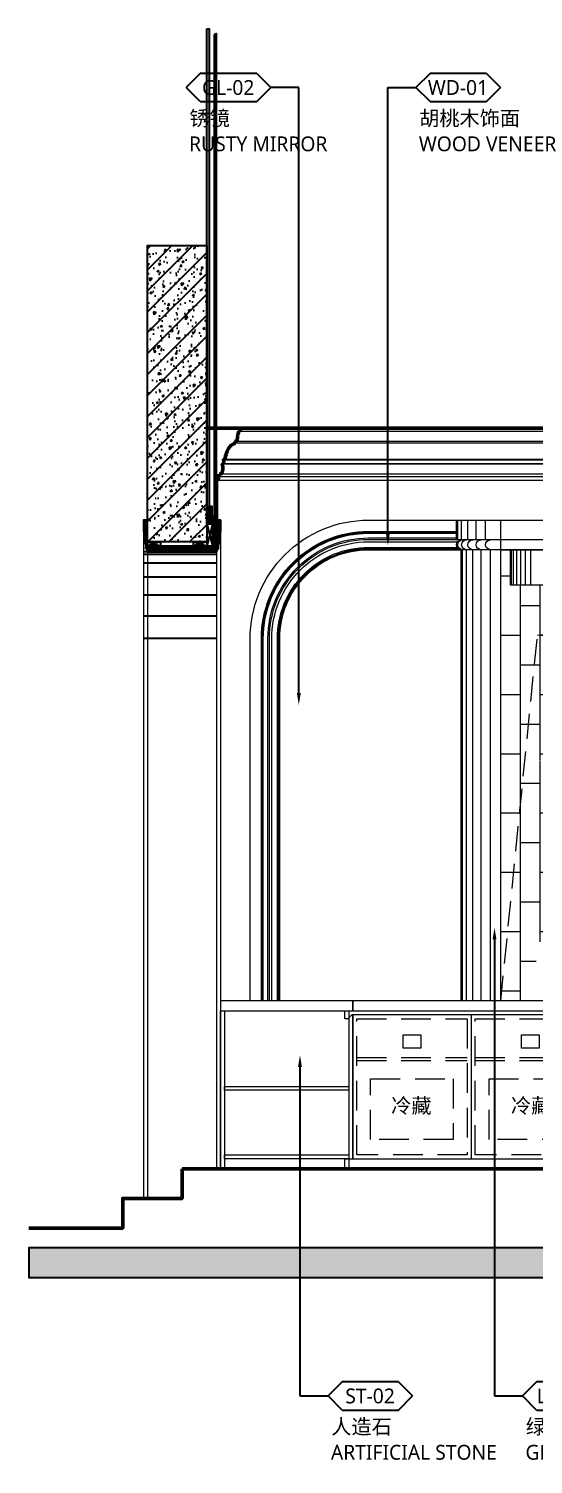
# Model space of a CAD drawing. Header units: millimetres. Extents: x -62687 to -4525, y 0 to 32607.
# Drawn here: x -62687 to -60130, y 21110 to 28379 of the extents above; entities that cross this region are included whole.
import ezdxf
from ezdxf import colors
from ezdxf.entities.mleader import LeaderData, LeaderLine
from ezdxf.enums import TextEntityAlignment as Align
from ezdxf.math import Vec2, Vec3

# ---------------------------------------------------------------- set-up
doc = ezdxf.new("R2010")
doc.units = ezdxf.units.MM
doc.linetypes.add('_ACM-G-HIDDEN', pattern=[4.7625, 3.175, -1.5875])
doc.linetypes.add('DASHED', pattern=[19.05, 12.7, -6.35])
for name, color, linetype in [('0 @ 30 (1)', 7, 'Continuous'), ('I-DETL-LW01', 1, 'Continuous'), ('I-DETL-LW02', 2, 'Continuous'), ('I-DETL-LW251', 251, 'Continuous'), ('PE-尺寸标注', 44, 'Continuous'), ('WALL', 7, 'Continuous'), ('WALL TYPE$0$G-ANNO-NOTE-CH', 7, 'Continuous'), ('WALL TYPE$0$HATCH', 8, 'Continuous')]:
    doc.layers.add(name, color=color, linetype=linetype)
for name, color, linetype, lineweight in [('_ACM-A-ANNO-DIMS', 1, 'Continuous', 13), ('_ACM-A-DETL-THIN', 2, 'Continuous', 13), ('_ACM-A-ELVE-HACH', 251, 'Continuous', 9), ('_ACM-A-ELVE-HIDD', 1, '_ACM-G-HIDDEN', 13), ('_ACM-A-ELVE-MEDM', 3, 'Continuous', 25), ('_ACM-A-ELVE-THIK', 5, 'Continuous', 50), ('_ACM-A-GRID-DIMS', 2, 'Continuous', 18), ('I-PL-WALL-FHINISH', 73, 'Continuous', 13)]:
    doc.layers.add(name, color=color, linetype=linetype, lineweight=lineweight)
doc.styles.add('MtXpl_', font='simhei.ttf')
doc.styles.get("Standard").update_dxf_attribs({"font": 'arial.ttf'})
doc.styles.add('WALL TYPE$0$Aecom Chinese', font='Microsoft YaHei.ttf')

# ---------------------------------------------------------------- blocks, each defined once
blk = doc.blocks.new('*U122')
h = blk.add_hatch(color=250)
h.dxf.hatch_style = 1
h.paths.add_polyline_path([(8790.7, -50), (8790.7, 100), (-2401.3, 100), (-2401.3, -50)])
blk.add_lwpolyline([(8790.7, -50), (8790.7, 100), (-2401.3, 100), (-2401.3, -50)], close=True)
blk = doc.blocks.new('*U127')
h = blk.add_hatch()
h.set_pattern_fill('0-钢筋混凝土001-DOM', color=250, scale=15, pattern_type=2)
h.set_pattern_definition([(45, (-100, -884.64), (-53.033, 53.033), []), (50, (-100, -884.64), (107.58903, -9.4128), [11.25, -123.75]), (355, (-100, -884.64), (-20.8127, 112.8288), [9, -99]), (100.4514, (-91.03, -885.42), (86.7764, 103.4159), [9.561, -105.1713]), (46.1842, (-100, -854.64), (160.0862, -24.8279), [16.875, -185.625]), (96.6356, (-86.66, -856.7), (140.1994, 146.1177), [14.3415, -157.757]), (351.1842, (-100, -854.64), (140.1993, 146.1178), [13.5, -148.5]), (21, (-85, -862.14), (89.53606, -60.39283), [11.25, -123.75]), (326, (-85, -862.14), (36.4973, 108.7725), [9, -99]), (71.4514, (-77.54, -867.17), (126.0334, 48.3796), [9.561, -105.1713]), (37.5, (-100, -884.64), (1.82398, 49.93408), [0.75, -97.8, 0.75, -100.5, 0.75, -99.375]), (7.5, (-100, -884.64), (39.46043, 59.16176), [0.75, -57.3, 0.75, -95.55, 0.75, -37.875]), (327.5, (-133.45, -884.64), (80.07337, -3.38323), [0.75, -37.5, 0.75, -117, 0.75, -155.25]), (317.5, (-148.45, -884.64), (87.47793, 15.01575), [0.75, -48.75, 0.75, -77.7, 0.75, -110.25])])
h.paths.add_polyline_path([(12030.4, -7843.9), (12330.4, -7843.9), (12330.4, -9344.2), (12030.4, -9344.2)])
blk.add_lwpolyline([(12030.4, -7843.9), (12330.4, -7843.9), (12330.4, -9344.2), (12030.4, -9344.2)], close=True)
blk = doc.blocks.new('*U118')
at = {"color": 250}
for p, q in [((0, 369.9), (0, 0)), ((113.9, 369.9), (113.9, 0)), ((220, 369.9), (220, 0)), ((311.1, 369.9), (311.1, 0)), ((381.1, 369.9), (381.1, 0)), ((425, 369.9), (425, 0)), ((440, 369.9), (440, 0))]:
    blk.add_line(p, q, dxfattribs=at)
blk = doc.blocks.new('K_1208044515')
at = {"layer": '_ACM-A-ELVE-THIK'}
for points in [[(60, 0), (60, -16.2)], [(34.1, -76.1), (34.3, -66.9)], [(-25.6, -161.5), (-24.3, -159.2), (-17.8, -159.2)], [(-60, -465.4), (-60, -265.4)], [(-60, -265.4), (-52.8, -265.4)], [(-46.3, -246.9), (-46.3, -233.1)]]:
    blk.add_lwpolyline(points, dxfattribs=at)
blk.add_lwpolyline([(-32, -182.3), (-30.8, -180, -3.820271)], format="xyb", dxfattribs=at)
for points in [[(34.3, -66.9), (35.3, -66.8), (37.2, -66.2), (39.9, -64.3), (42, -61.8), (44.4, -57.3), (46.2, -50.9), (46.7, -47.4), (46.8, -43.8)], [(46.8, -43.8), (46.8, -42), (46.8, -40.1), (47.2, -34.7), (47.9, -31.2), (48.9, -27.9), (50.1, -24.9), (51.5, -22.3), (54.1, -19.1), (56, -17.6), (57.9, -16.6), (59, -16.3), (60, -16.2)], [(-17.8, -159.2), (-9.5, -124.6), (-3, -109.8), (17.1, -84.5), (23.7, -80.1), (34.1, -76.1)], [(-46.3, -233.1), (-44.4, -233.1), (-42.4, -232.8), (-38.7, -231), (-35.3, -227.8), (-33.7, -225.7), (-31.1, -220.6), (-30.1, -217.7), (-29.2, -214.6), (-28.5, -211.4), (-28.1, -208.1), (-27.8, -204.6), (-28, -197.7), (-28.4, -194.3), (-29, -191.1), (-29.8, -188), (-30.8, -185), (-32, -182.3)], [(-30.8, -180), (-30, -180.2), (-29.3, -180.2), (-28.5, -180), (-27.8, -179.7), (-27.1, -179.2), (-26.5, -178.6), (-25.3, -176.9), (-24.4, -174.8), (-23.8, -172.4), (-23.6, -169.8), (-23.7, -167.2), (-23.9, -165.9), (-24.6, -163.5), (-25.6, -161.5)], [(-52.8, -265.4), (-52.2, -258.8), (-51.5, -255.9), (-50.4, -252.7), (-48.4, -249.2), (-46.3, -246.9)]]:
    blk.add_spline(points, degree=3, dxfattribs=at)
blk = doc.blocks.new('A$Cde24ed31')
at = {"layer": '_ACM-A-DETL-THIN', "color": 8, "linetype": 'DASHED', "ltscale": 10}
for p, q in [((-300, 329.2), (300, 329.2)), ((-300, 318.8), (300, 318.8))]:
    blk.add_line(p, q, dxfattribs=at)
for points in [[(-300, 460), (300, 460), (300, 0), (-300, 0)], [(-47.8, 405.9), (47.8, 405.9), (47.8, 361.1), (-47.8, 361.1)], [(-224.5, 257.4), (224.5, 257.4), (224.5, 52.1), (-224.5, 52.1)]]:
    blk.add_lwpolyline(points, close=True, dxfattribs=at)
blk = doc.blocks.new('*U124')
at = {"color": 250}
for p, q in [((0, 180), (0, 0)), ((25.9, 180), (25.9, 0)), ((50, 180), (50, 0)), ((70.7, 180), (70.7, 0)), ((86.6, 180), (86.6, 0)), ((96.6, 180), (96.6, 0)), ((100, 180), (100, 0))]:
    blk.add_line(p, q, dxfattribs=at)
blk = doc.blocks.new('WHA12202707')
at = {"transparency": 16777216}
for p, q in [((2.38, 2.38), (0, 0)), ((2.38, -2.38), (0, 0)), ((11.91, 2.38), (2.38, 2.38)), ((11.91, 2.38), (14.29, 0)), ((11.91, -2.38), (14.29, 0)), ((2.38, -2.38), (11.91, -2.38))]:
    blk.add_line(p, q, dxfattribs=at)
at = {"transparency": 16777216, "style": 'WALL TYPE$0$Aecom Chinese'}
blk.add_attdef('英文2', (0.49, -14.58), '', height=2.5, dxfattribs=at)
at = {"layer": 'WALL TYPE$0$G-ANNO-NOTE-CH', "transparency": 16777216, "style": 'WALL TYPE$0$Aecom Chinese'}
blk.add_attdef('编号', text='', height=2.5, dxfattribs=at).set_placement((7.1, 0), align=Align.MIDDLE)
for tag, p in [('中文', (0.54, -5.18)), ('英文', (0.49, -9.51))]:
    blk.add_attdef(tag, text='', height=2.5, dxfattribs=at).set_placement(p, align=Align.MIDDLE_LEFT)
blk = doc.blocks.new('海龙_1215173755')
at = {"layer": 'WALL TYPE$0$HATCH', "ltscale": 2}
h = blk.add_hatch(dxfattribs=at)
h.set_pattern_fill('ANSI32', color=256, scale=0.5)
h.set_pattern_definition([(45, (-39299.698, -12402.6693), (-3.36759605, 3.36759605), []), (45, (-39297.453, -12402.6693), (-3.36759605, 3.36759605), [])])
edge = h.paths.add_edge_path()
edge.add_line((2.3, -7.2), (2.3, 11.3))
edge.add_line((2.3, 11.3), (-2.8, 11.3))
edge.add_arc((-2.8, 9.3), 2, 90, 201.21389)
edge.add_arc((-6, 5.9), 2.97, -243.0808, 63.0808, ccw=False)
edge.add_arc((-9.2, 9.3), 2, 338.78611, 450)
edge.add_line((-9.2, 11.3), (-22.7, 11.3))
edge.add_line((-22.7, 11.3), (-22.7, 9.3))
edge.add_line((-22.7, 9.3), (-9.2, 9.3))
edge.add_arc((-6, 6.1), 4.51, 135.30329, 404.69671)
edge.add_line((-2.8, 9.3), (0.3, 9.3))
edge.add_line((0.3, 9.3), (0.3, -3.5))
edge.add_line((0.3, -3.5), (0.3, -5.1))
edge.add_line((0.3, -5.1), (-6.5, -5.1))
edge.add_line((-6.5, -5.1), (-6.5, -7.2))
edge.add_line((-6.5, -7.2), (2.3, -7.2))
at = {"color": 1, "linetype": 'Continuous', "lineweight": 15}
blk.add_lwpolyline([(2.3, -7.2), (2.3, 11.3), (-2.8, 11.3, 0.527318), (-4.6, 8.5, -4.178276), (-7.3, 8.5, 0.527318), (-9.2, 11.3), (-22.7, 11.3), (-22.7, 9.3), (-9.2, 9.3, 2.396256), (-2.8, 9.3), (0.3, 9.3), (0.3, -3.5), (0.3, -5.1), (-6.5, -5.1), (-6.5, -7.2)], format="xyb", close=True, dxfattribs=at)
at = {"color": 1, "linetype": 'Continuous', "lineweight": 15, "elevation": 7.8}
blk.add_lwpolyline([(-17.3, 24.1), (-17.3, 8.5), (-15.2, 8.5), (-15.2, 24.1)], close=True, dxfattribs=at)
blk = doc.blocks.new('海龙_1215174788')
at = {"layer": 'I-DETL-LW01'}
for p, q in [((-55, 0), (55, -30)), ((-55, -30), (55, 0))]:
    blk.add_line(p, q, dxfattribs=at)
blk.add_lwpolyline([(55, -30), (-55, -30), (-55, 0), (55, 0), (55, -30)], close=True, dxfattribs=at)
blk = doc.blocks.new('K_18')
at = {"layer": 'I-DETL-LW01'}
for p, q in [((33.2, 0), (-33.2, -20)), ((-33.2, 0), (33.2, -20))]:
    blk.add_line(p, q, dxfattribs=at)
blk.add_lwpolyline([(-33.2, -20), (-33.2, 0), (33.2, 0), (33.2, -20), (-33.2, -20)], close=True, dxfattribs=at)
blk = doc.blocks.new('K_23')
at = {"layer": 'I-DETL-LW251'}
h = blk.add_hatch(dxfattribs=at)
h.set_pattern_fill('ANSI38', color=250, angle=-180)
h.set_pattern_definition([(225, (39382.281, 12629.7715), (2.24506403, -2.24506403), []), (315, (39382.281, 12629.7715), (6.7351921, -2.24506403), [7.9375, -4.7625])])
h.paths.add_polyline_path([(-50, -205), (-60, -205), (-60, -360), (-50, -360)])
h.paths.add_polyline_path([(-50, -20), (-60, -20), (-60, -205), (-50, -205)])
h = blk.add_hatch(dxfattribs=at)
h.set_pattern_fill('ANSI38', color=250, angle=-270)
h.set_pattern_definition([(135, (39382.281, 12570.7274), (-2.24506403, -2.24506403), []), (225, (39382.281, 12570.7274), (-2.24506403, -6.7351921), [7.9375, -4.7625])])
h.paths.add_polyline_path([(-50, -350), (60, -350), (60, -360), (-50, -360)])
at = {"layer": 'PE-尺寸标注'}
h = blk.add_hatch(dxfattribs=at)
h.set_pattern_fill('木纹面1', color=250, scale=5, angle=-270, style=0, pattern_type=2)
h.set_pattern_definition([(153.434949, (-140730.957, -13601.318), (1e-09, 20), [4.6213684, -17.7393114]), (130.601295, (-140748.251, -13614.475), (-2e-08, 20), [4.1580665, -88.037378]), (130.601295, (-140768.251, -13604.475), (-2e-08, 20), [4.1580665, -88.037378]), (130.601295, (-140788.251, -13594.475), (1e-08, 20), [4.1580665, -88.037378]), (153.434949, (-140728.162, -13611.466), (1e-09, 20), [4.2370078, -18.123672]), (140.194429, (-140731.952, -13609.57), (-8e-10, 20), [2.2404905, -75.862006]), (140.194429, (-140751.952, -13599.57), (-8e-10, 20), [2.2404905, -75.862006]), (140.194429, (-140771.952, -13589.57), (-8e-10, 20), [2.2404905, -75.862006]), (111.8014095, (-140733.673, -13608.136), (3e-08, 20), [2.8687121, -50.982936]), (123.6900675, (-140734.738, -13605.473), (1e-08, 20), [2.521813, -33.5336997]), (153.434949, (-140736.137, -13603.375), (8e-09, 20), [3.3552885, -19.005391]), (135, (-140739.138, -13601.874), (1e-14, 20), [2.717818, -53.8507243]), (135, (-140759.138, -13591.874), (1e-14, 20), [2.717818, -53.8507243]), (111.8014095, (-140741.06, -13599.952), (3e-08, 20), [2.19237, -51.659278]), (153.434949, (-140727.7, -13617.947), (8e-09, 20), [7.1896, -15.17108]), (140.194429, (-140734.13, -13614.731), (-8e-10, 20), [4.573562, -73.528935]), (140.194429, (-140754.13, -13604.731), (-8e-10, 20), [4.573562, -73.528935]), (140.194429, (-140774.13, -13594.731), (-8e-10, 20), [4.573562, -73.528935]), (123.6900675, (-140737.644, -13611.803), (1e-08, 20), [2.2405595, -33.8149534]), (105.945396, (-140738.887, -13609.939), (1.45e-06, 20), [3.5624845, -69.2386145]), (123.6900675, (-140739.865, -13606.514), (1e-08, 20), [4.0929665, -31.9625462]), (140.194429, (-140742.136, -13603.108), (-8e-10, 20), [5.197338, -72.905159]), (140.194429, (-140762.136, -13593.108), (-8e-10, 20), [5.197338, -72.905159]), (140.194429, (-140782.136, -13583.108), (3e-09, 20), [5.197338, -72.905159]), (111.8014095, (-140746.1286, -13599.781), (3e-08, 20), [5.7145015, -48.137147]), (140.194429, (-140735.09, -13619.251), (-8e-10, 20), [5.214067, -72.88843]), (140.194429, (-140755.09, -13609.251), (-8e-10, 20), [5.214067, -72.88843]), (140.194429, (-140775.09, -13599.251), (-8e-10, 20), [5.214067, -72.88843]), (123.6900675, (-140739.096, -13615.913), (1e-08, 20), [4.838075, -31.2174377]), (116.565051, (-140741.78, -13611.888), (-1e-09, 20), [7.98596, -81.456759]), (116.565051, (-140761.78, -13601.888), (-1e-09, 20), [7.98596, -81.456759]), (130.601295, (-140745.351, -13604.745), (-2e-08, 20), [4.319301, -87.876143]), (130.601295, (-140765.351, -13594.745), (-2e-08, 20), [4.319301, -87.876143]), (130.601295, (-140785.351, -13584.745), (-2e-08, 20), [4.319301, -87.876143]), (123.6900675, (-140741.874, -13617.917), (1e-08, 20), [2.7357916, -33.319722]), (116.565051, (-140743.392, -13615.64), (-8e-09, 20), [7.158076, -82.284643]), (116.565051, (-140763.392, -13605.64), (8e-08, 20), [7.158076, -82.284643]), (130.601295, (-140746.593, -13609.238), (-2e-08, 20), [1.700823, -90.4946216]), (130.601295, (-140766.593, -13599.238), (-2e-08, 20), [1.700823, -90.4946216]), (130.601295, (-140786.593, -13589.238), (-2e-08, 20), [1.700823, -90.4946216])])
edge = h.paths.add_edge_path()
edge.add_line((-65, -20), (60, -20))
edge.add_line((60, -20), (60, -20))
edge.add_line((60, -20), (80, -20))
edge.add_line((80, -20), (80, 0))
edge.add_line((80, 0), (23, 0))
edge.add_arc((18.9, 1.2), 4.26, 260.88608, 343.76262, ccw=False)
edge.add_arc((16.3, -5.2), 2.88, 48.98642, 176.75998)
edge.add_arc((1.5, -24.3), 22.6, 58.20283, 121.79468)
edge.add_arc((-14.4, -5.7), 4.1, 9.38452, 139.2343)
edge.add_arc((-23.3, -13.3), 11.8, 60.59744, 123.67141)
edge.add_arc((-55.1, 28.8), 41, 265.84042, 308.01523, ccw=False)
edge.add_arc((-61, -13.2), 3.08, 20.57501, 178.58134)
edge.add_line((-64, -13.1), (-66.4, -13.1))
edge.add_arc((-70.9, -11.4), 4.77, 280.76456, 339.54358, ccw=False)
edge.add_line((-70, -16.1), (-70, -30))
edge.add_line((-70, -30), (-65, -30))
edge.add_line((-65, -30), (-65, -20))
h = blk.add_hatch(dxfattribs=at)
h.set_pattern_fill('木纹面1', color=250, scale=5, angle=-270, style=0, pattern_type=2)
h.set_pattern_definition([(153.43495, (39381.414, 12647.705), (1e-09, 20), [4.621368, -17.739311]), (130.601295, (39364.12, 12634.548), (-2e-08, 20), [4.158067, -88.037378]), (130.601295, (39344.12, 12644.548), (-2e-08, 20), [4.158067, -88.037378]), (130.601295, (39324.12, 12654.548), (1e-08, 20), [4.158067, -88.037378]), (153.43495, (39384.21, 12637.557), (1e-09, 20), [4.237008, -18.123672]), (140.19443, (39380.42, 12639.452), (-8e-10, 20), [2.24049, -75.862006]), (140.19443, (39360.42, 12649.452), (-8e-10, 20), [2.24049, -75.862006]), (140.19443, (39340.42, 12659.452), (-8e-10, 20), [2.24049, -75.862006]), (111.80141, (39378.6984, 12640.8865), (3e-08, 20), [2.868712, -50.982936]), (123.690068, (39377.633, 12643.55), (1e-08, 20), [2.521813, -33.5337]), (153.43495, (39376.234, 12645.648), (8e-09, 20), [3.3552885, -19.005391]), (135, (39373.233, 12647.149), (1e-14, 20), [2.717818, -53.850724]), (135, (39353.233, 12657.149), (1e-14, 20), [2.717818, -53.850724]), (111.80141, (39371.311, 12649.0706), (3e-08, 20), [2.19237, -51.659278]), (153.43495, (39384.671, 12631.076), (8e-09, 20), [7.1896, -15.17108]), (140.19443, (39378.241, 12634.292), (-8e-10, 20), [4.573562, -73.528935]), (140.19443, (39358.241, 12644.292), (-8e-10, 20), [4.573562, -73.528935]), (140.19443, (39338.241, 12654.292), (-8e-10, 20), [4.573562, -73.528935]), (123.690068, (39374.727, 12637.219), (1e-08, 20), [2.2405595, -33.814953]), (105.945396, (39373.4845, 12639.0837), (1.45e-06, 20), [3.5624845, -69.238614]), (123.690068, (39372.506, 12642.509), (1e-08, 20), [4.0929665, -31.962546]), (140.19443, (39370.235, 12645.915), (-8e-10, 20), [5.197338, -72.90516]), (140.19443, (39350.235, 12655.915), (-8e-10, 20), [5.197338, -72.90516]), (140.19443, (39330.235, 12665.915), (3e-09, 20), [5.197338, -72.90516]), (111.80141, (39366.243, 12649.242), (3e-08, 20), [5.7145015, -48.137147]), (140.19443, (39377.281, 12629.771), (-8e-10, 20), [5.214067, -72.88843]), (140.19443, (39357.281, 12639.771), (-8e-10, 20), [5.214067, -72.88843]), (140.19443, (39337.281, 12649.771), (-8e-10, 20), [5.214067, -72.88843]), (123.690068, (39373.275, 12633.109), (1e-08, 20), [4.838075, -31.217438]), (116.56505, (39370.592, 12637.135), (-1e-09, 20), [7.98596, -81.456759]), (116.56505, (39350.592, 12647.135), (-1e-09, 20), [7.98596, -81.456759]), (130.601295, (39367.02, 12644.278), (-2e-08, 20), [4.3193, -87.876143]), (130.601295, (39347.02, 12654.278), (-2e-08, 20), [4.3193, -87.876143]), (130.601295, (39327.02, 12664.278), (-2e-08, 20), [4.3193, -87.876143]), (123.690068, (39370.497, 12631.106), (1e-08, 20), [2.735792, -33.319722]), (116.56505, (39368.9795, 12633.3825), (-8e-09, 20), [7.158076, -82.284643]), (116.56505, (39348.9795, 12643.3825), (8e-08, 20), [7.158076, -82.284643]), (130.601295, (39365.778, 12639.785), (-2e-08, 20), [1.700823, -90.494622]), (130.601295, (39345.778, 12649.785), (-2e-08, 20), [1.700823, -90.494622]), (130.601295, (39325.778, 12659.785), (-2e-08, 20), [1.700823, -90.494622])])
h.paths.add_polyline_path([(-60, -205), (-80, -205), (-80, -369.9), (-70, -369.9), (-70, -350), (-65, -350), (-65, -360), (-60, -360)])
h.paths.add_polyline_path([(-70, -20.1), (-80, -20.1), (-80, -205), (-60, -205), (-60, -10.1), (-65, -10.1), (-65, -20.1), (-70, -20.1)])
h = blk.add_hatch(dxfattribs=at)
h.set_pattern_fill('木纹面1', color=250, scale=5, angle=-270, style=0, pattern_type=2)
h.set_pattern_definition([(153.43495, (39381.414, 12588.66), (1e-09, 20), [4.621368, -17.739311]), (130.601295, (39364.12, 12575.504), (-2e-08, 20), [4.158067, -88.037378]), (130.601295, (39344.12, 12585.504), (-2e-08, 20), [4.158067, -88.037378]), (130.601295, (39324.12, 12595.504), (1e-08, 20), [4.158067, -88.037378]), (153.43495, (39384.21, 12578.513), (1e-09, 20), [4.237008, -18.123672]), (140.19443, (39380.42, 12580.408), (-8e-10, 20), [2.24049, -75.862006]), (140.19443, (39360.42, 12590.408), (-8e-10, 20), [2.24049, -75.862006]), (140.19443, (39340.42, 12600.408), (-8e-10, 20), [2.24049, -75.862006]), (111.80141, (39378.6984, 12581.8424), (3e-08, 20), [2.868712, -50.982936]), (123.690068, (39377.633, 12584.506), (1e-08, 20), [2.521813, -33.5337]), (153.43495, (39376.234, 12586.604), (8e-09, 20), [3.3552885, -19.005391]), (135, (39373.233, 12588.105), (1e-14, 20), [2.717818, -53.850724]), (135, (39353.233, 12598.105), (1e-14, 20), [2.717818, -53.850724]), (111.80141, (39371.311, 12590.0265), (3e-08, 20), [2.19237, -51.659278]), (153.43495, (39384.671, 12572.032), (8e-09, 20), [7.1896, -15.17108]), (140.19443, (39378.241, 12575.247), (-8e-10, 20), [4.573562, -73.528935]), (140.19443, (39358.241, 12585.247), (-8e-10, 20), [4.573562, -73.528935]), (140.19443, (39338.241, 12595.247), (-8e-10, 20), [4.573562, -73.528935]), (123.690068, (39374.727, 12578.175), (1e-08, 20), [2.2405595, -33.814953]), (105.945396, (39373.4845, 12580.0396), (1.45e-06, 20), [3.5624845, -69.238614]), (123.690068, (39372.506, 12583.465), (1e-08, 20), [4.0929665, -31.962546]), (140.19443, (39370.235, 12586.87), (-8e-10, 20), [5.197338, -72.90516]), (140.19443, (39350.235, 12596.87), (-8e-10, 20), [5.197338, -72.90516]), (140.19443, (39330.235, 12606.87), (3e-09, 20), [5.197338, -72.90516]), (111.80141, (39366.243, 12590.198), (3e-08, 20), [5.7145015, -48.137147]), (140.19443, (39377.281, 12570.727), (-8e-10, 20), [5.214067, -72.88843]), (140.19443, (39357.281, 12580.727), (-8e-10, 20), [5.214067, -72.88843]), (140.19443, (39337.281, 12590.727), (-8e-10, 20), [5.214067, -72.88843]), (123.690068, (39373.275, 12574.065), (1e-08, 20), [4.838075, -31.217438]), (116.56505, (39370.592, 12578.091), (-1e-09, 20), [7.98596, -81.456759]), (116.56505, (39350.592, 12588.091), (-1e-09, 20), [7.98596, -81.456759]), (130.601295, (39367.02, 12585.234), (-2e-08, 20), [4.3193, -87.876143]), (130.601295, (39347.02, 12595.234), (-2e-08, 20), [4.3193, -87.876143]), (130.601295, (39327.02, 12605.234), (-2e-08, 20), [4.3193, -87.876143]), (123.690068, (39370.497, 12572.062), (1e-08, 20), [2.735792, -33.319722]), (116.56505, (39368.9795, 12574.338), (-8e-09, 20), [7.158076, -82.284643]), (116.56505, (39348.9795, 12584.338), (8e-08, 20), [7.158076, -82.284643]), (130.601295, (39365.778, 12580.741), (-2e-08, 20), [1.700823, -90.494622]), (130.601295, (39345.778, 12590.741), (-2e-08, 20), [1.700823, -90.494622]), (130.601295, (39325.778, 12600.741), (-2e-08, 20), [1.700823, -90.494622])])
edge = h.paths.add_edge_path()
edge.add_line((-65, -360), (60, -360))
edge.add_line((60, -360), (60, -346.8))
edge.add_line((60, -346.8), (80, -346.8))
edge.add_line((80, -346.8), (80, -390))
edge.add_line((80, -390), (23, -390))
edge.add_arc((18.9, -391.2), 4.26, 16.23738, 99.11392)
edge.add_arc((16.3, -384.8), 2.88, -176.75998, -48.98642, ccw=False)
edge.add_arc((1.5, -365.7), 22.6, -121.79468, -58.20283, ccw=False)
edge.add_arc((-14.4, -384.3), 4.1, -139.2343, -9.38452, ccw=False)
edge.add_arc((-23.3, -376.7), 11.8, -123.67141, -60.59744, ccw=False)
edge.add_arc((-55.1, -418.8), 41, 51.98477, 94.15958)
edge.add_arc((-61, -376.9), 3.08, -178.58134, -20.57501, ccw=False)
edge.add_line((-64, -376.9), (-66.4, -376.9))
edge.add_arc((-70.9, -378.6), 4.77, 20.45642, 79.23544)
edge.add_line((-70, -373.9), (-70, -350))
edge.add_line((-70, -350), (-65, -350))
edge.add_line((-65, -350), (-65, -360))
at = {"layer": 'I-DETL-LW01'}
for points in [[(-60, -205), (-60, -20), (-50, -20), (-50, -205)], [(-50, -205), (-50, -360), (-60, -360), (-60, -205)]]:
    blk.add_lwpolyline(points, dxfattribs=at)
blk.add_lwpolyline([(-50, -350), (60, -350), (60, -360), (-50, -360)], close=True, dxfattribs=at)
at = {"layer": 'I-DETL-LW02'}
for points in [[(-65, -20), (60, -20), (60, -20), (80, -20), (80, 0), (23, 0, -0.37825), (18.2, -3, 0.623496), (13.5, -5, 0.284819), (-10.4, -5, 0.636149), (-17.5, -3, 0.282378), (-29.8, -3.5, -0.186128), (-58.1, -12.1, 0.824383), (-64, -13.1), (-66.4, -13.1, -0.262247), (-70, -16.1), (-70, -30), (-65, -30), (-65, -20)], [(-65, -360), (60, -360), (60, -346.8), (80, -346.8), (80, -390), (23, -390, 0.37825), (18.2, -387, -0.623496), (13.5, -385, -0.284819), (-10.4, -385, -0.636149), (-17.5, -387, -0.282378), (-29.8, -386.5, 0.186128), (-58.1, -377.9, -0.824383), (-64, -376.9), (-66.4, -376.9, 0.262247), (-70, -373.9), (-70, -350), (-65, -350), (-65, -360)]]:
    blk.add_lwpolyline(points, format="xyb", dxfattribs=at)
for points in [[(-80, -205), (-80, -20.1), (-70, -20.1), (-70, -30), (-65, -30), (-65, -20), (-60, -20), (-60, -205)], [(-60, -205), (-60, -360), (-65, -360), (-65, -350), (-70, -350), (-70, -369.9), (-80, -369.9), (-80, -205)]]:
    blk.add_lwpolyline(points, dxfattribs=at)
at = {"rotation": 270}
for p in [(-30, -53.4), (-30, -286.8)]:
    blk.add_blockref('K_18', p, dxfattribs=at)
at = {"layer": 'I-DETL-LW01', "xscale": -1}
blk.add_blockref('海龙_1215174788', (5, -320), dxfattribs=at)
blk = doc.blocks.new('K_1218111594')
at = {"layer": 'I-DETL-LW251'}
h = blk.add_hatch(dxfattribs=at)
h.set_pattern_fill('ANSI38', color=250, angle=-180)
h.set_pattern_definition([(225, (35936.846, 8319.075), (2.24506403, -2.24506403), []), (315, (35936.846, 8319.075), (6.7351921, -2.24506403), [7.9375, -4.7625])])
h.paths.add_polyline_path([(125, 0), (137, 0), (137, -2508.1), (125, -2508.1)])
h = blk.add_hatch(dxfattribs=at)
h.set_pattern_fill('ANSI38', color=250, angle=-180)
h.set_pattern_definition([(225, (-1053.941, -2956.2742), (2.245064, -2.245064), []), (315, (-1053.941, -2956.2742), (6.735192, -2.245064), [7.9375, -4.7625])])
h.paths.add_polyline_path([(137, -2417.4), (151.8, -2417.4), (151.8, -2508.1), (137, -2508.1)])
at = {"layer": 'PE-尺寸标注'}
h = blk.add_hatch(dxfattribs=at)
h.set_pattern_fill('木纹面1', color=250, scale=5, angle=90, style=0, pattern_type=2)
h.set_pattern_definition([(153.434949, (-91263.999, -13234.554), (1e-09, 20), [4.6213684, -17.7393114]), (130.601295, (-91281.293, -13247.711), (-2e-08, 20), [4.158067, -88.037378]), (130.601295, (-91301.293, -13237.711), (-2e-08, 20), [4.158067, -88.037378]), (130.601295, (-91321.293, -13227.711), (1e-08, 20), [4.158067, -88.037378]), (153.434949, (-91261.204, -13244.702), (1e-09, 20), [4.237008, -18.123672]), (140.194429, (-91264.993, -13242.807), (-8e-10, 20), [2.24049, -75.862006]), (140.194429, (-91284.993, -13232.807), (-8e-10, 20), [2.24049, -75.862006]), (140.194429, (-91304.993, -13222.807), (-8e-10, 20), [2.24049, -75.862006]), (111.8014095, (-91266.7146, -13241.373), (3e-08, 20), [2.868712, -50.982936]), (123.690068, (-91267.78, -13238.709), (1e-08, 20), [2.521813, -33.5336997]), (153.434949, (-91269.179, -13236.61), (8e-09, 20), [3.3552885, -19.005391]), (135, (-91272.18, -13235.11), (1e-15, 20), [2.717818, -53.850724]), (135, (-91292.18, -13225.11), (1e-15, 20), [2.717818, -53.850724]), (111.8014095, (-91274.102, -13233.1886), (3e-08, 20), [2.19237, -51.659278]), (153.434949, (-91260.742, -13251.183), (8e-09, 20), [7.1896, -15.17108]), (140.194429, (-91267.172, -13247.968), (-8e-10, 20), [4.573562, -73.528935]), (140.194429, (-91287.172, -13237.968), (-8e-10, 20), [4.573562, -73.528935]), (140.194429, (-91307.172, -13227.968), (-8e-10, 20), [4.573562, -73.528935]), (123.690068, (-91270.686, -13245.04), (1e-08, 20), [2.2405595, -33.8149534]), (105.945396, (-91271.9285, -13243.1755), (1.45e-06, 20), [3.5624845, -69.2386145]), (123.690068, (-91272.907, -13239.75), (1e-08, 20), [4.0929665, -31.962546]), (140.194429, (-91275.178, -13236.344), (-8e-10, 20), [5.197338, -72.905159]), (140.194429, (-91295.178, -13226.344), (-8e-10, 20), [5.197338, -72.905159]), (140.194429, (-91315.178, -13216.344), (3e-09, 20), [5.197338, -72.905159]), (111.8014095, (-91279.17, -13233.017), (3e-08, 20), [5.7145015, -48.137147]), (140.194429, (-91268.132, -13252.488), (-8e-10, 20), [5.214067, -72.88843]), (140.194429, (-91288.132, -13242.488), (-8e-10, 20), [5.214067, -72.88843]), (140.194429, (-91308.132, -13232.488), (-8e-10, 20), [5.214067, -72.88843]), (123.690068, (-91272.138, -13249.15), (1e-08, 20), [4.838075, -31.2174378]), (116.565051, (-91274.821, -13245.124), (-1e-09, 20), [7.98596, -81.456759]), (116.565051, (-91294.821, -13235.124), (-1e-09, 20), [7.98596, -81.456759]), (130.601295, (-91278.393, -13237.981), (-2e-08, 20), [4.319301, -87.876143]), (130.601295, (-91298.393, -13227.981), (-2e-08, 20), [4.319301, -87.876143]), (130.601295, (-91318.393, -13217.981), (-2e-08, 20), [4.319301, -87.876143]), (123.690068, (-91274.916, -13251.153), (1e-08, 20), [2.7357917, -33.319722]), (116.565051, (-91276.4335, -13248.877), (-8e-09, 20), [7.158076, -82.284643]), (116.565051, (-91296.4335, -13238.877), (8e-08, 20), [7.158076, -82.284643]), (130.601295, (-91279.635, -13242.474), (-2e-08, 20), [1.700823, -90.494622]), (130.601295, (-91299.635, -13232.474), (-2e-08, 20), [1.700823, -90.494622]), (130.601295, (-91319.635, -13222.474), (-2e-08, 20), [1.700823, -90.494622])])
h.paths.add_polyline_path([(163.1, -28.6), (163.1, -2485.5), (167.8, -2485.5), (167.8, -2478.9), (170.6, -2478.9), (170.6, -2488.1), (175.1, -2488.1), (175.1, -26.1), (170.6, -26.1), (170.6, -35.3), (167.8, -35.3), (167.8, -28.6)])
at = {"layer": 'I-DETL-LW01'}
for points in [[(125, 0), (137, 0), (137, -2508.1), (125, -2508.1)], [(137, -2417.4), (151.8, -2417.4), (151.8, -2508.1), (137, -2508.1)]]:
    blk.add_lwpolyline(points, close=True, dxfattribs=at)
at = {"layer": 'I-DETL-LW02'}
blk.add_lwpolyline([(163.1, -28.6), (163.1, -2485.5), (167.8, -2485.5), (167.8, -2478.9), (170.6, -2478.9), (170.6, -2488.1), (175.1, -2488.1), (175.1, -26.1), (170.6, -26.1), (170.6, -35.3), (167.8, -35.3), (167.8, -28.6)], close=True, dxfattribs=at)
at = {"layer": 'I-PL-WALL-FHINISH'}
blk.add_line((175, -38.1), (175, -2488.1), dxfattribs=at)
at = {"xscale": -1, "rotation": 90}
blk.add_blockref('海龙_1215173755', (163.1, -2485.5), dxfattribs=at)
at = {"rotation": 90.00000000000001}
blk.add_blockref('K_23', (-195, -2568.1), dxfattribs=at)

msp = doc.modelspace()

# ---------------------------------------------------------------- hatches: boundary and pattern name
at = {"layer": '_ACM-A-ELVE-HACH'}
h = msp.add_hatch(dxfattribs=at)
h.set_pattern_fill('工字贴300X100', color=256, angle=90, pattern_type=2)
h.set_pattern_definition([(90, (-60295.32, 23656.33), (-100, 6e-15), []), (180, (-60295.32, 23656.33), (-100, -150), [100, -100])])
edge = h.paths.add_edge_path()
edge.add_line((-57625.3, 23756.3), (-57625.3, 23456.3))
edge.add_line((-57625.3, 23456.3), (-57445.3, 23456.3))
edge.add_line((-57445.3, 23456.3), (-57445.3, 25741))
edge.add_line((-57445.3, 25741), (-57495.3, 25741))
edge.add_line((-57495.3, 25741), (-57495.3, 25561))
edge.add_line((-57495.3, 25561), (-57805.3, 25561))
edge.add_line((-57805.3, 25561), (-57805.3, 24711))
edge.add_line((-57805.3, 24711), (-57795.3, 24711))
edge.add_line((-57795.3, 24711), (-57795.3, 24701))
edge.add_line((-57795.3, 24701), (-57670.3, 24701))
edge.add_arc((-57670.3, 24676), 25, -90, 90, ccw=False)
edge.add_line((-57670.3, 24651), (-60070.3, 24651))
edge.add_arc((-60070.3, 24676), 25, 90, 270, ccw=False)
edge.add_line((-60070.3, 24701), (-59945.3, 24701))
edge.add_line((-59945.3, 24701), (-59945.3, 24711))
edge.add_line((-59945.3, 24711), (-59935.3, 24711))
edge.add_line((-59935.3, 24711), (-59935.3, 25561))
edge.add_line((-59935.3, 25561), (-60245.3, 25561))
edge.add_line((-60245.3, 25561), (-60245.3, 25741))
edge.add_line((-60245.3, 25741), (-60295.3, 25741))
edge.add_line((-60295.3, 25741), (-60295.3, 23456.3))
edge.add_line((-60295.3, 23456.3), (-60115.3, 23456.3))
edge.add_line((-60115.3, 23456.3), (-60115.3, 23756.3))
edge.add_line((-60115.3, 23756.3), (-57625.3, 23756.3))
edge = h.paths.add_edge_path(flags=17)
edge.add_line((-57935.3, 24750.9), (-57935.3, 24765.9))
edge.add_arc((-57925.3, 24765.9), 10, 0, 180, ccw=False)
edge.add_line((-57915.3, 24765.9), (-57915.3, 24750.9))
edge.add_line((-57915.3, 24750.9), (-57845.3, 24750.9))
edge.add_line((-57845.3, 24750.9), (-57845.3, 24740.9))
edge.add_line((-57845.3, 24740.9), (-57915.3, 24740.9))
edge.add_line((-57915.3, 24740.9), (-57915.3, 24701))
edge.add_line((-57915.3, 24701), (-57835.3, 24701))
edge.add_line((-57835.3, 24701), (-57835.3, 24711))
edge.add_line((-57835.3, 24711), (-57825.3, 24711))
edge.add_line((-57825.3, 24711), (-57825.3, 25561))
edge.add_line((-57825.3, 25561), (-59915.3, 25561))
edge.add_line((-59915.3, 25561), (-59915.3, 24711))
edge.add_line((-59915.3, 24711), (-59905.3, 24711))
edge.add_line((-59905.3, 24711), (-59905.3, 24701))
edge.add_line((-59905.3, 24701), (-59825.3, 24701))
edge.add_line((-59825.3, 24701), (-59825.3, 24740.9))
edge.add_line((-59825.3, 24740.9), (-59895.3, 24740.9))
edge.add_line((-59895.3, 24740.9), (-59895.3, 24750.9))
edge.add_line((-59895.3, 24750.9), (-59825.3, 24750.9))
edge.add_line((-59825.3, 24750.9), (-59825.3, 24765.9))
edge.add_arc((-59815.3, 24765.9), 10, 0, 180, ccw=False)
edge.add_line((-59805.3, 24765.9), (-59805.3, 24750.9))
edge.add_line((-59805.3, 24750.9), (-57935.3, 24750.9))

# ---------------------------------------------------------------- linework, layer by layer
at = {"layer": '_ACM-A-DETL-THIN', "color": 8}
for points in [[(-56005.3, 26340.2), (-61615.3, 26340.2)], [(-55979.4, 26280.2), (-61641.2, 26280.2)], [(-55979.6, 26289.4), (-61641, 26289.4)], [(-55913.3, 26174), (-61707.4, 26174)], [(-55916.8, 26176.3), (-61703.8, 26176.3)], [(-55919.8, 26194.8), (-61700.9, 26194.8)], [(-55927.5, 26197.1), (-61693.1, 26197.1)], [(-55899, 26109.4), (-61721.6, 26109.4)], [(-55901.6, 26123.3), (-61719, 26123.3)], [(-60295.3, 25741), (-60295.3, 25891)], [(-62105.3, 25834), (-62105.3, 22456.3)], [(-61715.3, 25834), (-61715.3, 22606.3)], [(-57245.3, 25791), (-60495.3, 25791)], [(-57245.3, 25741), (-60495.3, 25741)], [(-62085.2, 25731), (-62085.2, 22456.3)], [(-61735.4, 25731), (-61735.4, 22606.3)], [(-61735.4, 25291), (-62085.2, 25291)]]:
    msp.add_lwpolyline(points, dxfattribs=at)
at = {"layer": '_ACM-A-DETL-THIN'}
for points in [[(-55892.5, 26091), (-61728.1, 26091)], [(-60295.3, 23799.1), (-60295.3, 25741)], [(-60445.3, 23386.3), (-60445.3, 22656.3)]]:
    msp.add_lwpolyline(points, dxfattribs=at)
for points in [[(-61565.3, 23456.3), (-61565.3, 25291, -0.414214), (-60965.3, 25891), (-60520.3, 25891)], [(-60495.3, 23456.3), (-60495.3, 25741, -1), (-60495.3, 25791), (-60520.3, 25791), (-60520.3, 25891), (-57220.3, 25891), (-57220.3, 25791), (-57245.3, 25791, -1), (-57245.3, 25741), (-57245.3, 22606.3)], [(-61415.3, 23456.3), (-61415.3, 25291, -0.414214), (-60965.3, 25741), (-60495.6, 25741)]]:
    msp.add_lwpolyline(points, format="xyb", dxfattribs=at)
at = {"layer": '_ACM-A-DETL-THIN', "color": 8}
for points in [[(-60488.5, 23456.3), (-60488.5, 25741, -1), (-60488.5, 25791), (-60513.5, 25791), (-60513.5, 25891)], [(-60468.5, 23456.3), (-60468.5, 25741, -1), (-60468.5, 25791), (-60493.5, 25791), (-60493.5, 25891)], [(-60436.7, 23456.3), (-60436.7, 25741, -1), (-60436.7, 25791), (-60461.7, 25791), (-60461.7, 25891)], [(-60395.3, 23456.3), (-60395.3, 25741, -1), (-60395.3, 25791), (-60420.3, 25791), (-60420.3, 25891)], [(-60347.1, 23456.3), (-60347.1, 25741, -1), (-60347.1, 25791), (-60372.1, 25791), (-60372.1, 25891)], [(-61508.3, 23456.3), (-61508.3, 25291, -0.414214), (-60965.3, 25834), (-60520.3, 25834)], [(-61503.5, 23456.3), (-61503.5, 25291, -0.414214), (-60965.3, 25829.2), (-60520.3, 25829.2)], [(-61498.8, 23456.3), (-61498.8, 25291, -0.414214), (-60965.3, 25824.4), (-60520.3, 25824.4)], [(-61474.9, 23456.3), (-61474.9, 25291, -0.414214), (-60965.3, 25800.6), (-60520.3, 25800.6)], [(-61467.8, 23456.3), (-61467.8, 25291, -0.414214), (-60965.3, 25793.4), (-60520.3, 25793.4)], [(-61455.5, 23456.3), (-61455.5, 25291, -0.414214), (-60965.3, 25781.1), (-60515.2, 25781.1)], [(-61427.2, 23456.3), (-61427.2, 25291, -0.414214), (-60965.3, 25752.9), (-60516.6, 25752.9)], [(-61421.3, 23456.3), (-61421.3, 25291, -0.414214), (-60965.3, 25746.9), (-60511.5, 25746.9)], [(-61418.9, 23456.3), (-61418.9, 25291, -0.414214), (-60965.3, 25744.5), (-60508.2, 25744.5)]]:
    msp.add_lwpolyline(points, format="xyb", dxfattribs=at)
at = {"layer": '_ACM-A-DETL-THIN'}
for points in [[(-60295.3, 25741), (-57445.3, 25741), (-57445.3, 23456.3), (-60295.3, 23456.3)], [(-57495.3, 25561), (-60245.3, 25561), (-60245.3, 25741), (-57495.3, 25741)], [(-61715.3, 23406.3), (-61045.3, 23406.3), (-61045.3, 23456.3), (-61715.3, 23456.3)], [(-61695.3, 22606.3), (-61715.3, 22606.3), (-61715.3, 23406.3), (-61695.3, 23406.3)], [(-61065.3, 23366.3), (-61085.3, 23366.3), (-61085.3, 23406.3), (-61065.3, 23406.3)], [(-61045.3, 23406.3), (-57245.3, 23406.3), (-57245.3, 23456.3), (-61045.3, 23456.3)], [(-61045.3, 23386.3), (-61050.3, 23386.3), (-61065.3, 23371.3), (-61065.3, 22656.3), (-61045.3, 22656.3)], [(-57245.3, 23386.3), (-61045.3, 23386.3), (-61045.3, 22656.3), (-57245.3, 22656.3)], [(-61065.3, 23023.8), (-61065.3, 23003.8), (-61695.3, 23003.8), (-61695.3, 23023.8)], [(-61065.3, 22676.3), (-61065.3, 22656.3), (-61695.3, 22656.3), (-61695.3, 22676.3)], [(-61065.3, 22606.3), (-61085.3, 22606.3), (-61085.3, 22656.3), (-61065.3, 22656.3)]]:
    msp.add_lwpolyline(points, close=True, dxfattribs=at)
at = {"layer": '_ACM-A-ELVE-HIDD', "ltscale": 40}
msp.add_lwpolyline([(-60295.3, 23456.3), (-60109.6, 25308.7), (-57445.3, 25561)], dxfattribs=at)
at = {"layer": '_ACM-A-ELVE-MEDM'}
msp.add_lwpolyline([(-62085.3, 25891), (-62105.3, 25891), (-62105.3, 25834, -0.37825), (-62102.3, 25829.2, 0.623496), (-62100.3, 25824.4, 0.284819), (-62100.3, 25800.6, 0.636149), (-62102.3, 25793.4, 0.282378), (-62101.8, 25781.1, -0.186128), (-62093.2, 25752.9, 0.824383), (-62092.2, 25746.9), (-62092.2, 25744.5, -0.262247), (-62089.2, 25741), (-62085.2, 25741), (-62085.2, 25731), (-61735.4, 25731), (-61735.4, 25741), (-61731.4, 25741, -0.262247), (-61728.4, 25744.5), (-61728.4, 25746.9, 0.824383), (-61727.4, 25752.9, -0.186128), (-61718.8, 25781.1, 0.282378), (-61718.3, 25793.4, 0.636149), (-61720.3, 25800.6, 0.284819), (-61720.3, 25824.4, 0.623496), (-61718.3, 25829.2, -0.37825), (-61715.3, 25834), (-61715.3, 25891), (-61785.3, 25891)], format="xyb", dxfattribs=at)
at = {"layer": '_ACM-A-ELVE-THIK'}
for points in [[(-55835.3, 26356.3), (-61785.3, 26356.3)], [(-61910.3, 22606.3), (-61910.3, 22456.3), (-62210.3, 22456.3), (-62210.3, 22306.3), (-62687.3, 22306.3)], [(-55935.3, 22606.3), (-61910.3, 22606.3)]]:
    msp.add_lwpolyline(points, dxfattribs=at)

# ---------------------------------------------------------------- block references
msp.add_blockref('K_1218111594', (-61910.3, 28379))
at = {"xscale": -1, "rotation": 270}
msp.add_blockref('*U118', (-62105.3, 25291), dxfattribs=at)
at = {"layer": '_ACM-A-ANNO-DIMS', "xscale": 0.9333333333333348, "yscale": 1.499999999999992, "zscale": 0.9333333333333348}
for p in [(-60745.3, 22676.3), (-60145.3, 22676.3)]:
    msp.add_blockref('A$Cde24ed31', p, dxfattribs=at)
at = {"layer": '_ACM-A-DETL-THIN', "xscale": -1}
msp.add_blockref('*U124', (-60145.3, 25561), dxfattribs=at)
at = {"layer": '_ACM-A-ELVE-THIK'}
msp.add_blockref('K_1208044515', (-61675.3, 26356.3), dxfattribs=at)
at = {"layer": 'WALL', "rotation": 180}
msp.add_blockref('*U127', (-49754.9, 17937.1), dxfattribs=at)
at = {"layer": 'WALL'}
msp.add_blockref('*U122', (-60286, 22106.3), dxfattribs=at)

# ---------------------------------------------------------------- texts
at = {"layer": '_ACM-A-GRID-DIMS', "style": 'MtXpl_'}
for p in [(-60850.6, 22888.4), (-60243.6, 22888.4)]:
    msp.add_text('冷藏', height=75, dxfattribs=at).set_placement(p)

# ---------------------------------------------------------------- leaders
at = {"layer": '0 @ 30 (1)'}
ml = msp.add_multileader_block('Standard', dxfattribs=at)
ml.set_content('WHA12202707', color=256, scale=30)
ml.set_attribute('编号', 'GL-02', width=0)
ml.set_attribute('中文', '锈镜', width=0)
ml.set_attribute('英文', 'RUSTY MIRROR', width=0)
ml.set_attribute('英文2', '', width=0)
ml.set_leader_properties(color=2)
ml.build(insert=Vec2(0, 0))
ml.multileader.update_dxf_attribs({"text_right_attachment_type": 6, "dogleg_length": 0.36, "arrow_head_size": 60, "scale": 30})
ctx = ml.context
ctx.base_point, ctx.scale, ctx.char_height, ctx.arrow_head_size, ctx.landing_gap_size, ctx.plane_origin = Vec3(-61889.4, 28081.3), 30, 2250, 60, 2.7, Vec3(-59481.2, 26708.1)
ctx.right_attachment = 6
notes = []
notes.append((ctx, [(0, (1, 1, 0), (-61318.6, 28081.3), (-1, 0), 142.2, [(0, [(-61318.6, 24955)], 0, [])])]))
ctx.block.insert = Vec3(-61889.4, 28081.3)
ml = msp.add_multileader_block('Standard', dxfattribs=at)
ml.set_content('WHA12202707', color=256, scale=30)
ml.set_attribute('编号', 'WD-01', width=0)
ml.set_attribute('中文', '胡桃木饰面', width=0)
ml.set_attribute('英文', 'WOOD VENEER', width=0)
ml.set_attribute('英文2', '', width=0)
ml.set_leader_properties(color=2)
ml.build(insert=Vec2(0, 0))
ml.multileader.update_dxf_attribs({"text_right_attachment_type": 6, "dogleg_length": 0.36, "arrow_head_size": 60, "scale": 30})
ctx = ml.context
ctx.base_point, ctx.scale, ctx.char_height, ctx.arrow_head_size, ctx.landing_gap_size, ctx.plane_origin = Vec3(-60725, 28081.3), 30, 2250, 60, 2.7, Vec3(-59029.8, 26708.1)
ctx.right_attachment = 6
notes.append((ctx, [(0, (1, 1, 0), (-60867.3, 28081.3), (1, 0), 142.2, [(1, [(-60867.3, 25763.2), (-60867.3, 26167)], 0, [])])]))
ctx.block.insert = Vec3(-60725, 28081.3)
ml = msp.add_multileader_block('Standard', dxfattribs=at)
ml.set_content('WHA12202707', color=256, scale=30)
ml.set_attribute('编号', 'LM-02', width=0)
ml.set_attribute('中文', '绿色烤漆板', width=0)
ml.set_attribute('英文', 'GREEN LACQUERED PANEL', width=0)
ml.set_attribute('英文2', '', width=0)
ml.set_leader_properties(color=2)
ml.build(insert=Vec2(0, 0))
ml.multileader.update_dxf_attribs({"text_right_attachment_type": 6, "dogleg_length": 0.36, "arrow_head_size": 60, "scale": 30})
ctx = ml.context
ctx.base_point, ctx.scale, ctx.char_height, ctx.arrow_head_size, ctx.landing_gap_size, ctx.plane_origin = Vec3(-60184.8, 21456.3), 30, 2250, 60, 2.7, Vec3(-58489.5, 20083.1)
ctx.right_attachment = 6
notes.append((ctx, [(0, (1, 1, 0), (-60327, 21456.3), (1, 0), 142.2, [(0, [(-60327, 23827.8)], 0, [])])]))
ctx.block.insert = Vec3(-60184.8, 21456.3)
ml = msp.add_multileader_block('Standard', dxfattribs=at)
ml.set_content('WHA12202707', color=256, scale=30)
ml.set_attribute('编号', 'ST-02', width=0)
ml.set_attribute('中文', '人造石', width=0)
ml.set_attribute('英文', 'ARTIFICIAL STONE', width=0)
ml.set_attribute('英文2', '', width=0)
ml.set_leader_properties(color=2)
ml.build(insert=Vec2(0, 0))
ml.multileader.update_dxf_attribs({"text_right_attachment_type": 6, "dogleg_length": 0.36, "arrow_head_size": 60, "scale": 30})
ctx = ml.context
ctx.base_point, ctx.scale, ctx.char_height, ctx.arrow_head_size, ctx.landing_gap_size, ctx.plane_origin = Vec3(-61170.5, 21456.3), 30, 2250, 60, 2.7, Vec3(-59475.2, 20083.1)
ctx.right_attachment = 6
notes.append((ctx, [(0, (1, 1, 0), (-61312.7, 21456.3), (1, 0), 142.2, [(0, [(-61312.7, 23181.7)], 0, [])])]))
ctx.block.insert = Vec3(-61170.5, 21456.3)
for ctx, leaders in notes:
    for number, flags, end, landing, length, lines in leaders:
        leader = LeaderData()
        leader.index, (leader.has_last_leader_line, leader.has_dogleg_vector, leader.attachment_direction) = number, flags
        leader.last_leader_point, leader.dogleg_vector, leader.dogleg_length = Vec3(end), Vec3(landing), length
        for number, points, colour, breaks in lines:
            line = LeaderLine()
            line.index, line.vertices, line.color, line.breaks = number, Vec3.list(points), colors.encode_raw_color(colour), breaks
            leader.lines.append(line)
        ctx.leaders.append(leader)

doc.saveas('drawing.dxf')
